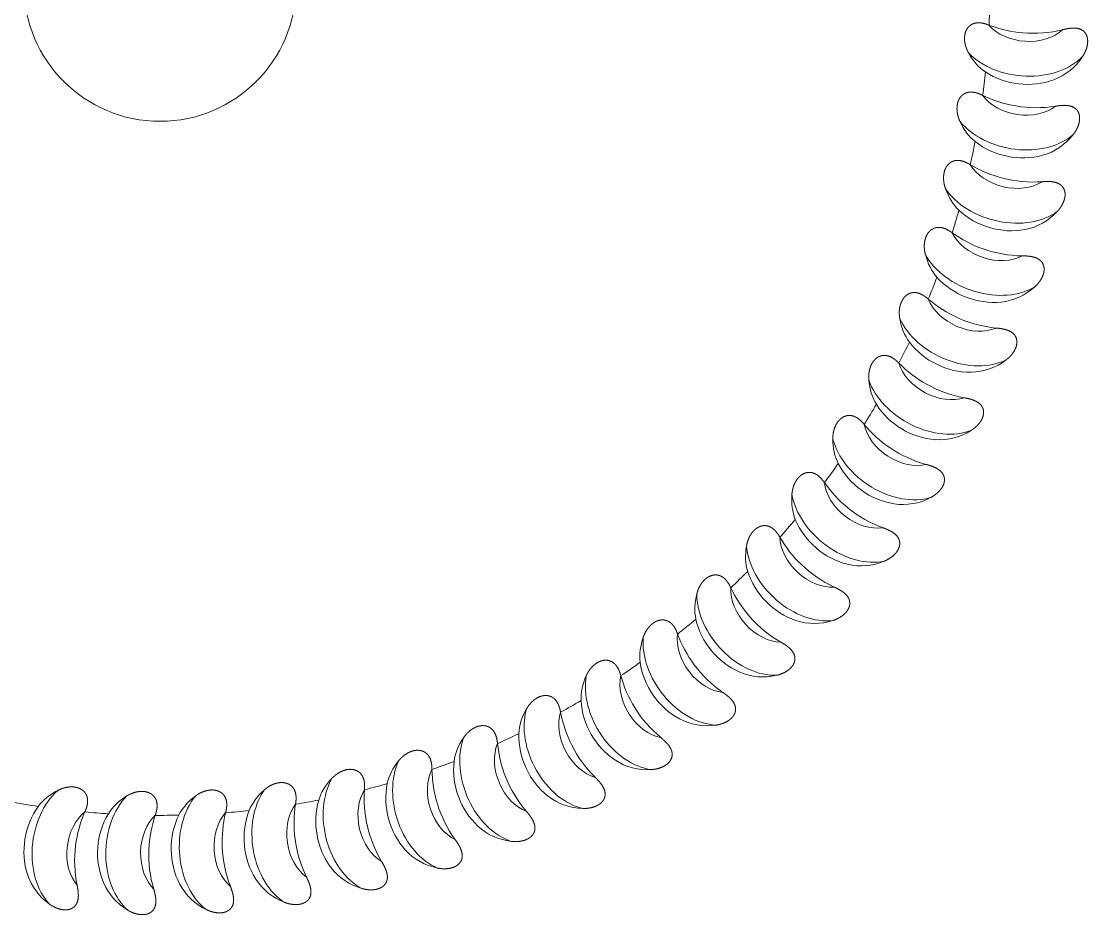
# Model space of a CAD drawing. Extents: x 89 to 513, y -13 to 440.
# Drawn here: x 467.66 to 502.34, y 177.62 to 206.67 of the extents above; entities that cross this region are included whole.
import ezdxf

# ---------------------------------------------------------------- set-up
doc = ezdxf.new("R2010")
doc.units = 0
doc.header["$LTSCALE"] = 7
doc.header["$MEASUREMENT"] = 0
doc.layers.add('8', color=252, linetype='CONTINUOUS', lineweight=15)

msp = doc.modelspace()

# ---------------------------------------------------------------- linework, layer by layer
at = {"layer": '8', "ltscale": 0.000101881}
for p, q in [((499.129, 206.544), (499.133, 206.543)), ((498.921, 204.263), (498.925, 204.261)), ((498.521, 202.007), (498.525, 202.005)), ((497.931, 199.793), (497.934, 199.79)), ((497.156, 197.637), (497.159, 197.634)), ((496.2, 195.554), (496.203, 195.552)), ((495.071, 193.561), (495.074, 193.558)), ((493.777, 191.67), (493.779, 191.666)), ((492.328, 189.895), (492.33, 189.892)), ((490.733, 188.25), (490.735, 188.247)), ((489.004, 186.747), (489.006, 186.743)), ((487.154, 185.395), (487.155, 185.391)), ((485.197, 184.205), (485.197, 184.201)), ((483.145, 183.185), (483.145, 183.181)), ((481.014, 182.343), (481.014, 182.339)), ((478.819, 181.685), (478.819, 181.68)), ((476.577, 181.215), (476.576, 181.211)), ((469.725, 180.963), (469.723, 180.959)), ((472.013, 180.853), (472.012, 180.849)), ((474.303, 180.937), (474.302, 180.933))]:
    msp.add_line(p, q, dxfattribs=at)
at = {"layer": '8'}
msp.add_circle((472.168, 207.844), 4.429, dxfattribs=at)
for centre, radius, start, end in [((472.168, 207.844), 26.996, 357.2366, 358.864), ((500.584, 210.336), 4.062, 249.0565, 265.088), ((500.575, 210.217), 3.941, 265.0768, 283.9468), ((500.57, 206.555), 1.911, 290.5367, 327.1574), ((472.168, 207.844), 26.996, 352.3718, 353.9991), ((500.36, 207.074), 2.454, 236.7873, 263.8299), ((500.402, 207.05), 2.434, 262.7734, 290.1454), ((500.693, 207.917), 4.062, 244.1916, 260.2232), ((500.674, 207.799), 3.941, 260.212, 279.0819), ((500.358, 204.151), 1.911, 285.6719, 322.2925), ((472.168, 207.844), 26.996, 347.5069, 349.1343), ((500.193, 204.686), 2.454, 231.9224, 258.965), ((500.233, 204.658), 2.434, 257.9086, 285.2805), ((500.597, 205.498), 4.062, 239.3268, 255.3583), ((500.567, 205.382), 3.941, 255.3471, 274.217), ((472.168, 207.844), 26.996, 342.642, 344.2694), ((499.824, 202.321), 2.454, 227.0576, 254.1002), ((499.943, 201.774), 1.911, 280.807, 317.4277), ((500.295, 203.096), 4.062, 234.4619, 250.4934), ((499.862, 202.289), 2.434, 253.0437, 280.4156), ((500.256, 202.982), 3.941, 250.4822, 269.3522), ((472.168, 207.844), 26.996, 337.7772, 339.4045), ((499.256, 199.995), 2.454, 222.1927, 249.2353), ((499.328, 199.44), 1.911, 275.9422, 312.5628), ((499.791, 200.727), 4.062, 229.5983, 245.6296), ((499.291, 199.961), 2.434, 248.1788, 275.5508), ((499.742, 200.617), 3.941, 245.6174, 264.4873), ((472.168, 207.844), 26.996, 332.9123, 334.5397), ((498.493, 197.726), 2.454, 217.3278, 244.3704), ((498.518, 197.167), 1.911, 271.0773, 307.6979), ((499.088, 198.41), 4.062, 224.7322, 240.7637), ((498.524, 197.689), 2.434, 243.314, 270.6859), ((499.03, 198.305), 3.941, 240.7525, 259.6224), ((472.168, 207.844), 26.996, 328.0474, 329.6748), ((497.54, 195.53), 2.454, 212.463, 239.5056), ((498.191, 196.161), 4.062, 219.8673, 235.8988), ((497.568, 195.49), 2.434, 238.4491, 265.821), ((497.517, 194.971), 1.911, 266.2124, 302.8331), ((498.124, 196.061), 3.941, 235.8876, 254.7576), ((472.168, 207.844), 26.996, 323.1826, 324.8099), ((496.404, 193.423), 2.454, 207.5981, 234.6407), ((497.107, 193.996), 4.062, 215.0025, 231.034), ((496.429, 193.381), 2.434, 233.5842, 260.9562), ((496.334, 192.867), 1.911, 261.3476, 297.9682), ((497.032, 193.902), 3.941, 231.0228, 249.8927), ((472.168, 207.844), 26.996, 318.3177, 319.9451), ((495.094, 191.42), 2.454, 202.7332, 229.7758), ((495.842, 191.931), 4.062, 210.1389, 226.1701), ((495.115, 191.375), 2.434, 228.7194, 256.0913), ((494.977, 190.872), 1.911, 256.4827, 293.1033), ((472.168, 207.844), 26.996, 313.4528, 315.0802), ((493.618, 189.535), 2.454, 197.8684, 224.911), ((495.76, 191.844), 3.941, 226.1579, 245.0278), ((494.408, 189.981), 4.062, 205.2727, 221.3043), ((493.636, 189.489), 2.434, 223.8545, 251.2264), ((472.168, 207.844), 26.996, 308.588, 310.2153), ((491.988, 187.781), 2.454, 193.0035, 220.0461), ((494.318, 189.901), 3.941, 221.293, 240.163), ((493.455, 188.999), 1.911, 251.6178, 288.2385), ((492.812, 188.159), 4.062, 200.4079, 216.4394), ((492.002, 187.734), 2.434, 218.9897, 246.3616), ((472.168, 207.844), 26.996, 303.7231, 305.3505), ((490.215, 186.173), 2.454, 188.1386, 215.1813), ((492.716, 188.087), 3.941, 216.4282, 235.2981), ((491.069, 186.479), 4.062, 195.543, 211.5745), ((491.781, 187.263), 1.913, 246.7724, 283.3566), ((472.168, 207.844), 26.996, 298.8582, 300.4856), ((488.312, 184.72), 2.454, 183.2738, 210.3164), ((490.225, 186.125), 2.434, 214.1248, 241.4967), ((489.189, 184.953), 4.062, 190.6781, 206.7097), ((490.967, 186.416), 3.941, 211.5633, 230.4333), ((489.964, 185.672), 1.911, 241.8881, 278.5087), ((472.168, 207.844), 26.996, 293.9934, 295.6208), ((486.293, 183.434), 2.454, 178.4089, 205.4515), ((487.186, 183.592), 4.062, 185.8133, 201.8448), ((488.318, 184.672), 2.434, 209.2599, 236.6318), ((489.082, 184.899), 3.941, 206.6985, 225.5684), ((472.168, 207.844), 26.996, 289.1285, 290.7559), ((484.172, 182.325), 2.454, 173.5441, 200.5867), ((488.02, 184.243), 1.911, 237.0232, 273.6439), ((485.075, 182.406), 4.062, 180.9497, 196.9809), ((486.294, 183.385), 2.434, 204.3951, 231.767), ((472.168, 207.844), 26.996, 284.2637, 285.891), ((481.965, 181.398), 2.454, 168.6792, 195.7218), ((487.075, 183.547), 3.941, 201.8336, 220.7035), ((482.871, 181.403), 4.062, 176.0848, 192.1161), ((484.168, 182.275), 2.433, 199.5391, 226.923), ((485.961, 182.983), 1.911, 232.1584, 268.779), ((472.168, 207.844), 26.996, 259.9393, 261.5667), ((470.202, 179.711), 2.454, 144.3549, 171.3975), ((480.59, 180.591), 4.062, 171.2187, 187.2502), ((472.168, 207.844), 26.996, 279.3988, 281.0262), ((479.687, 180.663), 2.454, 163.8143, 190.8569), ((484.961, 182.37), 3.941, 196.9687, 215.8387), ((473.451, 179.348), 4.062, 156.6241, 172.6556), ((472.168, 207.844), 26.996, 264.8042, 266.4316), ((472.595, 179.645), 2.454, 149.2197, 176.2623), ((475.863, 179.559), 4.062, 161.4889, 177.5205), ((472.168, 207.844), 26.996, 269.6691, 271.2964), ((474.985, 179.783), 2.454, 154.0846, 181.1272), ((478.249, 179.974), 4.062, 166.3538, 182.3853), ((472.168, 207.844), 26.996, 274.5339, 276.1613), ((477.353, 180.123), 2.453, 158.9291, 185.9842), ((481.958, 181.35), 2.434, 194.6653, 222.0373), ((482.754, 181.377), 3.941, 192.1039, 210.9738), ((483.803, 181.903), 1.911, 227.2935, 263.9141), ((470.174, 179.67), 2.433, 170.3499, 197.7338), ((480.471, 180.575), 3.941, 187.239, 206.1089), ((479.675, 180.615), 2.434, 189.8005, 217.1724), ((473.332, 179.362), 3.941, 172.6444, 191.5143), ((472.572, 179.602), 2.434, 175.2059, 202.5778), ((475.743, 179.564), 3.941, 177.5093, 196.3792), ((474.966, 179.738), 2.434, 180.0707, 207.4427), ((478.129, 179.969), 3.941, 182.3741, 201.2441), ((477.339, 180.076), 2.434, 184.9356, 212.3075), ((481.561, 181.01), 1.911, 222.4286, 259.0493), ((479.253, 180.312), 1.913, 217.5833, 254.1674), ((469.674, 179.523), 1.911, 198.1043, 234.725), ((472.085, 179.413), 1.911, 202.9692, 239.5898), ((476.891, 179.808), 1.911, 212.6989, 249.3196), ((474.496, 179.509), 1.911, 207.834, 244.4547)]:
    msp.add_arc(centre, radius, start, end, dxfattribs=at)
at = {"layer": '8', "extrusion": (0, 0, -1)}
for centre, major_axis, ratio, start_param, end_param in [((500.351, 207.042), (-1.445, 0.123), 0.707107, 3.706752, 5.658162), ((500.454, 208.034), (1.111, 3.177), 0.646161, 3.309364, 3.663224), ((500.303, 206.479), (-2.242, 0.191), 0.707107, 3.666937, 5.608702), ((500.182, 204.655), (-1.429, 0.245), 0.707107, 3.706752, 5.658162), ((500.368, 205.635), (1.376, 3.071), 0.646161, 3.309364, 3.663224), ((500.086, 204.098), (-2.218, 0.38), 0.707107, 3.666937, 5.608702), ((499.81, 202.291), (-1.403, 0.365), 0.707107, 3.706752, 5.658162), ((500.079, 203.251), (1.632, 2.943), 0.646161, 3.309364, 3.663224), ((499.668, 201.743), (-2.177, 0.567), 0.707107, 3.666937, 5.608702), ((499.24, 199.967), (-1.367, 0.483), 0.707107, 3.706752, 5.658162), ((499.589, 200.901), (1.875, 2.794), 0.646161, 3.309364, 3.663224), ((499.051, 199.433), (-2.121, 0.75), 0.707107, 3.666937, 5.608702), ((498.474, 197.699), (-1.321, 0.597), 0.707107, 3.706752, 5.658162), ((498.901, 198.6), (2.106, 2.625), 0.646161, 3.309364, 3.663224), ((498.241, 197.184), (-2.05, 0.927), 0.707107, 3.666937, 5.608702), ((497.519, 195.505), (-1.266, 0.707), 0.707107, 3.706752, 5.658162), ((498.021, 196.367), (2.321, 2.437), 0.646161, 3.309364, 3.663224), ((497.243, 195.011), (-1.964, 1.097), 0.707107, 3.666937, 5.608702), ((496.381, 193.399), (-1.201, 0.812), 0.707107, 3.706752, 5.658162), ((496.955, 194.215), (2.519, 2.232), 0.646161, 3.309364, 3.663224), ((496.064, 192.931), (-1.864, 1.26), 0.707107, 3.666937, 5.608702), ((495.069, 191.398), (-1.128, 0.911), 0.707107, 3.706752, 5.658162), ((495.709, 192.162), (2.699, 2.01), 0.646161, 3.309364, 3.663224), ((494.714, 190.958), (-1.751, 1.413), 0.707107, 3.666937, 5.608702), ((493.592, 189.515), (-1.047, 1.003), 0.707107, 3.706752, 5.658162), ((494.295, 190.222), (2.86, 1.774), 0.646161, 3.309364, 3.663224), ((493.2, 189.107), (-1.624, 1.557), 0.707107, 3.666937, 5.608702), ((492.721, 188.409), (3, 1.525), 0.646161, 3.309364, 3.663224), ((491.535, 187.39), (-1.487, 1.689), 0.707107, 3.666937, 5.608702), ((491.96, 187.764), (-0.958, 1.088), 0.707107, 3.706752, 5.658162), ((490.998, 186.736), (3.118, 1.265), 0.646161, 3.309364, 3.663224), ((489.731, 185.822), (-1.338, 1.809), 0.707107, 3.666937, 5.608702), ((490.186, 186.158), (-0.862, 1.166), 0.707107, 3.706752, 5.658162), ((489.14, 185.216), (3.215, 0.996), 0.646161, 3.309364, 3.663224), ((487.8, 184.411), (-1.18, 1.916), 0.707107, 3.666937, 5.608702), ((488.282, 184.708), (-0.76, 1.235), 0.707107, 3.706752, 5.658162), ((487.16, 183.858), (3.287, 0.72), 0.646161, 3.309364, 3.663224), ((485.756, 183.17), (-1.013, 2.009), 0.707107, 3.666937, 5.608702), ((486.262, 183.425), (-0.653, 1.295), 0.707107, 3.706752, 5.658162), ((485.072, 182.673), (3.337, 0.438), 0.646161, 3.309364, 3.663224), ((483.615, 182.107), (-0.839, 2.088), 0.707107, 3.666937, 5.608702), ((484.14, 182.318), (-0.541, 1.345), 0.707107, 3.706752, 5.658162), ((482.891, 181.669), (3.362, 0.154), 0.646161, 3.309364, 3.663224), ((481.391, 181.229), (-0.659, 2.151), 0.707107, 3.666937, 5.608702), ((481.932, 181.394), (-0.425, 1.386), 0.707107, 3.706752, 5.658162), ((480.632, 180.854), (-3.363, 0.132), 0.646161, 0.167771, 0.521632), ((479.101, 180.542), (-0.474, 2.199), 0.707107, 3.666937, 5.608702), ((469.609, 179.792), (0.286, 2.232), 0.707107, 3.666937, 5.608702), ((471.157, 179.576), (-3.127, 1.244), 0.646161, 0.167771, 0.521632), ((471.997, 179.676), (0.095, 2.248), 0.707107, 3.666937, 5.608702), ((473.558, 179.592), (-3.221, 0.975), 0.646161, 0.167771, 0.521632), ((474.387, 179.763), (-0.095, 2.248), 0.707107, 3.666937, 5.608702), ((475.949, 179.812), (-3.292, 0.698), 0.646161, 0.167771, 0.521632), ((478.313, 180.233), (-3.339, 0.416), 0.646161, 0.167771, 0.521632), ((476.76, 180.053), (-0.286, 2.232), 0.707107, 3.666937, 5.608702), ((479.654, 180.661), (-0.305, 1.417), 0.707107, 3.706752, 5.658162), ((477.321, 180.125), (-0.184, 1.438), 0.707107, 3.706752, 5.658162), ((470.17, 179.72), (0.184, 1.438), 0.707107, 3.706752, 5.658162), ((472.563, 179.652), (0.062, 1.449), 0.707107, 3.706752, 5.658162), ((474.952, 179.787), (-0.062, 1.449), 0.707107, 3.706752, 5.658162)]:
    msp.add_ellipse(centre, major_axis=major_axis, ratio=ratio, start_param=start_param, end_param=end_param, dxfattribs=at)
at = {"layer": '8'}
for points, knots in [([(499.129, 206.544), (499.082, 206.562), (499.034, 206.579), (498.98, 206.595), (498.905, 206.612), (498.824, 206.618), (498.803, 206.619), (498.76, 206.618), (498.719, 206.614), (498.702, 206.611), (498.648, 206.6), (498.602, 206.583), (498.575, 206.569), (498.489, 206.517), (498.437, 206.455), (498.407, 206.41), (498.352, 206.294), (498.333, 206.173), (498.331, 206.102), (498.341, 205.966), (498.38, 205.829), (498.403, 205.766), (498.432, 205.702), (498.468, 205.638)], [0, 0, 0, 0, 0, 0, 0.515581, 0.515581, 0.515581, 0.701027, 0.701027, 0.701027, 0.891334, 0.891334, 0.891334, 1.23864, 1.23864, 1.23864, 2.213092, 2.213092, 2.213092, 3.625906, 3.625906, 3.625906, 4.848673, 4.848673, 4.848673, 4.848673, 4.848673, 4.848673]), ([(502.175, 205.519), (502.215, 205.58), (502.25, 205.644), (502.281, 205.711), (502.318, 205.815), (502.337, 205.922), (502.341, 205.958), (502.345, 206.03), (502.338, 206.1), (502.332, 206.134), (502.316, 206.188), (502.293, 206.239), (502.283, 206.257), (502.244, 206.318), (502.191, 206.367), (502.149, 206.393), (502.006, 206.454), (501.845, 206.456), (501.735, 206.44), (501.629, 206.417), (501.525, 206.391)], [0, 0, 0, 0, 0, 0, 0.579361, 0.579361, 0.579361, 0.869761, 0.869761, 0.869761, 1.159406, 1.159406, 1.159406, 1.345852, 1.345852, 1.345852, 1.799901, 1.799901, 1.799901, 2.762825, 2.762825, 2.762825, 2.762825, 2.762825, 2.762825]), ([(498.921, 204.263), (498.877, 204.284), (498.83, 204.305), (498.777, 204.326), (498.704, 204.349), (498.624, 204.362), (498.603, 204.364), (498.56, 204.368), (498.519, 204.367), (498.501, 204.365), (498.447, 204.359), (498.4, 204.345), (498.372, 204.334), (498.282, 204.29), (498.224, 204.233), (498.191, 204.19), (498.126, 204.079), (498.097, 203.96), (498.089, 203.889), (498.088, 203.753), (498.114, 203.614), (498.132, 203.548), (498.156, 203.482), (498.186, 203.415)], [0, 0, 0, 0, 0, 0, 0.515581, 0.515581, 0.515581, 0.701027, 0.701027, 0.701027, 0.891334, 0.891334, 0.891334, 1.23864, 1.23864, 1.23864, 2.213092, 2.213092, 2.213092, 3.625906, 3.625906, 3.625906, 4.848673, 4.848673, 4.848673, 4.848673, 4.848673, 4.848673]), ([(501.87, 202.982), (501.915, 203.04), (501.955, 203.1), (501.992, 203.165), (502.037, 203.265), (502.065, 203.371), (502.072, 203.406), (502.082, 203.477), (502.081, 203.548), (502.078, 203.582), (502.067, 203.638), (502.049, 203.689), (502.04, 203.709), (502.006, 203.773), (501.957, 203.826), (501.917, 203.856), (501.781, 203.928), (501.62, 203.944), (501.509, 203.938), (501.402, 203.924), (501.296, 203.907)], [0, 0, 0, 0, 0, 0, 0.579361, 0.579361, 0.579361, 0.869761, 0.869761, 0.869761, 1.159406, 1.159406, 1.159406, 1.345852, 1.345852, 1.345852, 1.799901, 1.799901, 1.799901, 2.762825, 2.762825, 2.762825, 2.762825, 2.762825, 2.762825]), ([(498.521, 202.007), (498.478, 202.032), (498.434, 202.057), (498.383, 202.082), (498.312, 202.111), (498.234, 202.131), (498.213, 202.135), (498.17, 202.142), (498.129, 202.145), (498.111, 202.145), (498.057, 202.143), (498.009, 202.133), (497.98, 202.125), (497.886, 202.088), (497.824, 202.036), (497.787, 201.997), (497.713, 201.891), (497.674, 201.775), (497.66, 201.705), (497.647, 201.57), (497.662, 201.429), (497.674, 201.362), (497.693, 201.294), (497.717, 201.225)], [0, 0, 0, 0, 0, 0, 0.515581, 0.515581, 0.515581, 0.701027, 0.701027, 0.701027, 0.891334, 0.891334, 0.891334, 1.23864, 1.23864, 1.23864, 2.213092, 2.213092, 2.213092, 3.625906, 3.625906, 3.625906, 4.848673, 4.848673, 4.848673, 4.848673, 4.848673, 4.848673]), ([(501.35, 200.481), (501.4, 200.534), (501.446, 200.591), (501.488, 200.652), (501.541, 200.749), (501.578, 200.851), (501.588, 200.886), (501.604, 200.956), (501.609, 201.027), (501.609, 201.061), (501.603, 201.117), (501.588, 201.17), (501.581, 201.191), (501.553, 201.257), (501.509, 201.314), (501.472, 201.347), (501.342, 201.431), (501.184, 201.46), (501.072, 201.463), (500.964, 201.459), (500.857, 201.451)], [0, 0, 0, 0, 0, 0, 0.579361, 0.579361, 0.579361, 0.869761, 0.869761, 0.869761, 1.159406, 1.159406, 1.159406, 1.345852, 1.345852, 1.345852, 1.799901, 1.799901, 1.799901, 2.762825, 2.762825, 2.762825, 2.762825, 2.762825, 2.762825]), ([(497.931, 199.793), (497.891, 199.822), (497.848, 199.85), (497.8, 199.879), (497.731, 199.914), (497.655, 199.941), (497.635, 199.947), (497.593, 199.957), (497.553, 199.963), (497.535, 199.965), (497.48, 199.968), (497.431, 199.962), (497.402, 199.956), (497.305, 199.928), (497.239, 199.881), (497.199, 199.845), (497.116, 199.746), (497.068, 199.634), (497.047, 199.566), (497.024, 199.432), (497.026, 199.29), (497.033, 199.222), (497.045, 199.153), (497.063, 199.082)], [0, 0, 0, 0, 0, 0, 0.515581, 0.515581, 0.515581, 0.701027, 0.701027, 0.701027, 0.891334, 0.891334, 0.891334, 1.23864, 1.23864, 1.23864, 2.213092, 2.213092, 2.213092, 3.625906, 3.625906, 3.625906, 4.848673, 4.848673, 4.848673, 4.848673, 4.848673, 4.848673]), ([(500.621, 198.032), (500.675, 198.081), (500.725, 198.134), (500.772, 198.192), (500.834, 198.283), (500.879, 198.382), (500.892, 198.416), (500.914, 198.485), (500.925, 198.555), (500.927, 198.589), (500.926, 198.645), (500.917, 198.699), (500.911, 198.72), (500.888, 198.789), (500.85, 198.849), (500.815, 198.885), (500.693, 198.98), (500.538, 199.022), (500.427, 199.035), (500.319, 199.04), (500.211, 199.041)], [0, 0, 0, 0, 0, 0, 0.579361, 0.579361, 0.579361, 0.869761, 0.869761, 0.869761, 1.159406, 1.159406, 1.159406, 1.345852, 1.345852, 1.345852, 1.799901, 1.799901, 1.799901, 2.762825, 2.762825, 2.762825, 2.762825, 2.762825, 2.762825]), ([(497.156, 197.637), (497.118, 197.669), (497.078, 197.701), (497.032, 197.734), (496.967, 197.775), (496.893, 197.808), (496.873, 197.816), (496.833, 197.83), (496.793, 197.839), (496.775, 197.842), (496.721, 197.849), (496.672, 197.848), (496.642, 197.845), (496.543, 197.825), (496.473, 197.784), (496.431, 197.751), (496.34, 197.659), (496.282, 197.552), (496.256, 197.486), (496.221, 197.354), (496.211, 197.212), (496.212, 197.144), (496.218, 197.074), (496.231, 197.002)], [0, 0, 0, 0, 0, 0, 0.515581, 0.515581, 0.515581, 0.701027, 0.701027, 0.701027, 0.891334, 0.891334, 0.891334, 1.23864, 1.23864, 1.23864, 2.213092, 2.213092, 2.213092, 3.625906, 3.625906, 3.625906, 4.848673, 4.848673, 4.848673, 4.848673, 4.848673, 4.848673]), ([(499.686, 195.655), (499.744, 195.699), (499.799, 195.748), (499.85, 195.801), (499.919, 195.887), (499.973, 195.981), (499.989, 196.014), (500.016, 196.08), (500.033, 196.149), (500.039, 196.183), (500.043, 196.239), (500.037, 196.294), (500.034, 196.315), (500.017, 196.386), (499.984, 196.449), (499.952, 196.488), (499.839, 196.593), (499.687, 196.648), (499.578, 196.67), (499.471, 196.684), (499.364, 196.694)], [0, 0, 0, 0, 0, 0, 0.579361, 0.579361, 0.579361, 0.869761, 0.869761, 0.869761, 1.159406, 1.159406, 1.159406, 1.345852, 1.345852, 1.345852, 1.799901, 1.799901, 1.799901, 2.762825, 2.762825, 2.762825, 2.762825, 2.762825, 2.762825]), ([(496.2, 195.554), (496.165, 195.59), (496.128, 195.625), (496.085, 195.662), (496.024, 195.708), (495.953, 195.747), (495.934, 195.756), (495.894, 195.774), (495.855, 195.787), (495.838, 195.791), (495.785, 195.803), (495.736, 195.806), (495.706, 195.805), (495.606, 195.793), (495.532, 195.759), (495.487, 195.73), (495.389, 195.646), (495.322, 195.544), (495.29, 195.48), (495.244, 195.352), (495.223, 195.212), (495.218, 195.144), (495.218, 195.073), (495.224, 195.001)], [0, 0, 0, 0, 0, 0, 0.515581, 0.515581, 0.515581, 0.701027, 0.701027, 0.701027, 0.891334, 0.891334, 0.891334, 1.23864, 1.23864, 1.23864, 2.213092, 2.213092, 2.213092, 3.625906, 3.625906, 3.625906, 4.848673, 4.848673, 4.848673, 4.848673, 4.848673, 4.848673]), ([(498.553, 193.365), (498.615, 193.404), (498.673, 193.448), (498.729, 193.497), (498.805, 193.576), (498.867, 193.666), (498.886, 193.697), (498.918, 193.761), (498.941, 193.828), (498.949, 193.861), (498.958, 193.917), (498.957, 193.972), (498.956, 193.994), (498.945, 194.065), (498.917, 194.131), (498.889, 194.173), (498.785, 194.287), (498.639, 194.355), (498.532, 194.386), (498.426, 194.409), (498.32, 194.428)], [0, 0, 0, 0, 0, 0, 0.579361, 0.579361, 0.579361, 0.869761, 0.869761, 0.869761, 1.159406, 1.159406, 1.159406, 1.345852, 1.345852, 1.345852, 1.799901, 1.799901, 1.799901, 2.762825, 2.762825, 2.762825, 2.762825, 2.762825, 2.762825]), ([(495.071, 193.561), (495.039, 193.599), (495.005, 193.637), (494.966, 193.677), (494.908, 193.729), (494.841, 193.773), (494.823, 193.785), (494.785, 193.805), (494.748, 193.821), (494.731, 193.827), (494.678, 193.844), (494.63, 193.851), (494.6, 193.852), (494.499, 193.849), (494.423, 193.821), (494.376, 193.796), (494.271, 193.721), (494.195, 193.625), (494.158, 193.564), (494.102, 193.44), (494.068, 193.302), (494.058, 193.235), (494.052, 193.165), (494.052, 193.091)], [0, 0, 0, 0, 0, 0, 0.515581, 0.515581, 0.515581, 0.701027, 0.701027, 0.701027, 0.891334, 0.891334, 0.891334, 1.23864, 1.23864, 1.23864, 2.213092, 2.213092, 2.213092, 3.625906, 3.625906, 3.625906, 4.848673, 4.848673, 4.848673, 4.848673, 4.848673, 4.848673]), ([(497.23, 191.18), (497.295, 191.213), (497.357, 191.252), (497.417, 191.296), (497.499, 191.369), (497.568, 191.453), (497.59, 191.482), (497.628, 191.543), (497.656, 191.608), (497.667, 191.641), (497.68, 191.695), (497.685, 191.75), (497.685, 191.772), (497.68, 191.844), (497.658, 191.912), (497.634, 191.956), (497.539, 192.078), (497.399, 192.158), (497.295, 192.199), (497.192, 192.23), (497.088, 192.259)], [0, 0, 0, 0, 0, 0, 0.579361, 0.579361, 0.579361, 0.869761, 0.869761, 0.869761, 1.159406, 1.159406, 1.159406, 1.345852, 1.345852, 1.345852, 1.799901, 1.799901, 1.799901, 2.762825, 2.762825, 2.762825, 2.762825, 2.762825, 2.762825]), ([(493.777, 191.67), (493.749, 191.711), (493.718, 191.751), (493.682, 191.795), (493.629, 191.851), (493.566, 191.901), (493.549, 191.914), (493.513, 191.938), (493.477, 191.957), (493.461, 191.964), (493.41, 191.985), (493.362, 191.996), (493.333, 192), (493.232, 192.006), (493.154, 191.984), (493.104, 191.963), (492.993, 191.897), (492.91, 191.808), (492.868, 191.75), (492.801, 191.632), (492.756, 191.497), (492.74, 191.431), (492.728, 191.362), (492.722, 191.289)], [0, 0, 0, 0, 0, 0, 0.515581, 0.515581, 0.515581, 0.701027, 0.701027, 0.701027, 0.891334, 0.891334, 0.891334, 1.23864, 1.23864, 1.23864, 2.213092, 2.213092, 2.213092, 3.625906, 3.625906, 3.625906, 4.848673, 4.848673, 4.848673, 4.848673, 4.848673, 4.848673]), ([(492.328, 189.895), (492.303, 189.938), (492.275, 189.982), (492.244, 190.028), (492.196, 190.089), (492.137, 190.144), (492.121, 190.158), (492.087, 190.185), (492.053, 190.207), (492.037, 190.216), (491.988, 190.241), (491.942, 190.256), (491.913, 190.262), (491.813, 190.276), (491.733, 190.261), (491.682, 190.245), (491.566, 190.188), (491.475, 190.107), (491.429, 190.053), (491.352, 189.94), (491.296, 189.81), (491.274, 189.745), (491.257, 189.677), (491.244, 189.605)], [0, 0, 0, 0, 0, 0, 0.515581, 0.515581, 0.515581, 0.701027, 0.701027, 0.701027, 0.891334, 0.891334, 0.891334, 1.23864, 1.23864, 1.23864, 2.213092, 2.213092, 2.213092, 3.625906, 3.625906, 3.625906, 4.848673, 4.848673, 4.848673, 4.848673, 4.848673, 4.848673]), ([(495.727, 189.114), (495.794, 189.142), (495.859, 189.175), (495.922, 189.214), (496.011, 189.28), (496.087, 189.358), (496.11, 189.385), (496.153, 189.443), (496.187, 189.505), (496.201, 189.536), (496.219, 189.59), (496.228, 189.644), (496.23, 189.666), (496.231, 189.738), (496.215, 189.808), (496.194, 189.853), (496.111, 189.983), (495.978, 190.075), (495.878, 190.124), (495.778, 190.165), (495.677, 190.201)], [0, 0, 0, 0, 0, 0, 0.579361, 0.579361, 0.579361, 0.869761, 0.869761, 0.869761, 1.159406, 1.159406, 1.159406, 1.345852, 1.345852, 1.345852, 1.799901, 1.799901, 1.799901, 2.762825, 2.762825, 2.762825, 2.762825, 2.762825, 2.762825]), ([(490.733, 188.25), (490.712, 188.295), (490.688, 188.341), (490.66, 188.39), (490.618, 188.454), (490.564, 188.514), (490.549, 188.53), (490.518, 188.559), (490.485, 188.584), (490.471, 188.594), (490.424, 188.623), (490.379, 188.642), (490.35, 188.651), (490.252, 188.674), (490.172, 188.665), (490.119, 188.653), (489.999, 188.607), (489.902, 188.533), (489.85, 188.483), (489.764, 188.378), (489.697, 188.253), (489.67, 188.19), (489.647, 188.124), (489.629, 188.053)], [0, 0, 0, 0, 0, 0, 0.515581, 0.515581, 0.515581, 0.701027, 0.701027, 0.701027, 0.891334, 0.891334, 0.891334, 1.23864, 1.23864, 1.23864, 2.213092, 2.213092, 2.213092, 3.625906, 3.625906, 3.625906, 4.848673, 4.848673, 4.848673, 4.848673, 4.848673, 4.848673]), ([(494.053, 187.184), (494.123, 187.206), (494.191, 187.233), (494.257, 187.267), (494.351, 187.325), (494.433, 187.396), (494.459, 187.422), (494.506, 187.475), (494.545, 187.534), (494.562, 187.564), (494.584, 187.616), (494.598, 187.67), (494.601, 187.691), (494.609, 187.763), (494.598, 187.833), (494.582, 187.881), (494.51, 188.017), (494.385, 188.12), (494.29, 188.177), (494.193, 188.226), (494.096, 188.271)], [0, 0, 0, 0, 0, 0, 0.579361, 0.579361, 0.579361, 0.869761, 0.869761, 0.869761, 1.159406, 1.159406, 1.159406, 1.345852, 1.345852, 1.345852, 1.799901, 1.799901, 1.799901, 2.762825, 2.762825, 2.762825, 2.762825, 2.762825, 2.762825]), ([(489.004, 186.747), (488.987, 186.793), (488.967, 186.841), (488.944, 186.892), (488.907, 186.959), (488.859, 187.024), (488.845, 187.04), (488.816, 187.072), (488.786, 187.1), (488.772, 187.111), (488.728, 187.144), (488.685, 187.167), (488.657, 187.178), (488.561, 187.209), (488.48, 187.207), (488.427, 187.2), (488.303, 187.164), (488.2, 187.099), (488.145, 187.053), (488.05, 186.956), (487.973, 186.837), (487.94, 186.777), (487.912, 186.713), (487.887, 186.644)], [0, 0, 0, 0, 0, 0, 0.515581, 0.515581, 0.515581, 0.701027, 0.701027, 0.701027, 0.891334, 0.891334, 0.891334, 1.23864, 1.23864, 1.23864, 2.213092, 2.213092, 2.213092, 3.625906, 3.625906, 3.625906, 4.848673, 4.848673, 4.848673, 4.848673, 4.848673, 4.848673]), ([(492.222, 185.402), (492.293, 185.418), (492.363, 185.44), (492.432, 185.467), (492.531, 185.517), (492.618, 185.581), (492.646, 185.605), (492.699, 185.654), (492.742, 185.71), (492.761, 185.738), (492.788, 185.788), (492.806, 185.84), (492.811, 185.861), (492.825, 185.932), (492.821, 186.003), (492.808, 186.052), (492.748, 186.194), (492.632, 186.307), (492.542, 186.372), (492.45, 186.429), (492.357, 186.482)], [0, 0, 0, 0, 0, 0, 0.579361, 0.579361, 0.579361, 0.869761, 0.869761, 0.869761, 1.159406, 1.159406, 1.159406, 1.345852, 1.345852, 1.345852, 1.799901, 1.799901, 1.799901, 2.762825, 2.762825, 2.762825, 2.762825, 2.762825, 2.762825]), ([(487.154, 185.395), (487.141, 185.443), (487.126, 185.492), (487.107, 185.544), (487.075, 185.615), (487.033, 185.683), (487.021, 185.701), (486.995, 185.735), (486.967, 185.765), (486.954, 185.778), (486.913, 185.814), (486.872, 185.841), (486.845, 185.855), (486.752, 185.893), (486.671, 185.898), (486.618, 185.895), (486.491, 185.87), (486.383, 185.814), (486.324, 185.773), (486.221, 185.684), (486.134, 185.572), (486.097, 185.515), (486.063, 185.454), (486.033, 185.387)], [0, 0, 0, 0, 0, 0, 0.515581, 0.515581, 0.515581, 0.701027, 0.701027, 0.701027, 0.891334, 0.891334, 0.891334, 1.23864, 1.23864, 1.23864, 2.213092, 2.213092, 2.213092, 3.625906, 3.625906, 3.625906, 4.848673, 4.848673, 4.848673, 4.848673, 4.848673, 4.848673]), ([(485.197, 184.205), (485.187, 184.254), (485.176, 184.304), (485.162, 184.358), (485.137, 184.431), (485.1, 184.502), (485.089, 184.521), (485.066, 184.558), (485.041, 184.59), (485.029, 184.603), (484.992, 184.643), (484.953, 184.673), (484.927, 184.689), (484.838, 184.735), (484.758, 184.748), (484.704, 184.749), (484.576, 184.735), (484.463, 184.688), (484.401, 184.652), (484.292, 184.572), (484.195, 184.468), (484.153, 184.414), (484.114, 184.356), (484.078, 184.292)], [0, 0, 0, 0, 0, 0, 0.515581, 0.515581, 0.515581, 0.701027, 0.701027, 0.701027, 0.891334, 0.891334, 0.891334, 1.23864, 1.23864, 1.23864, 2.213092, 2.213092, 2.213092, 3.625906, 3.625906, 3.625906, 4.848673, 4.848673, 4.848673, 4.848673, 4.848673, 4.848673]), ([(490.247, 183.782), (490.319, 183.792), (490.391, 183.808), (490.461, 183.83), (490.564, 183.871), (490.657, 183.927), (490.687, 183.948), (490.743, 183.993), (490.791, 184.044), (490.812, 184.071), (490.843, 184.119), (490.865, 184.169), (490.873, 184.189), (490.892, 184.259), (490.894, 184.33), (490.886, 184.38), (490.837, 184.527), (490.732, 184.649), (490.648, 184.721), (490.561, 184.786), (490.472, 184.847)], [0, 0, 0, 0, 0, 0, 0.579361, 0.579361, 0.579361, 0.869761, 0.869761, 0.869761, 1.159406, 1.159406, 1.159406, 1.345852, 1.345852, 1.345852, 1.799901, 1.799901, 1.799901, 2.762825, 2.762825, 2.762825, 2.762825, 2.762825, 2.762825]), ([(483.145, 183.185), (483.14, 183.234), (483.133, 183.285), (483.123, 183.34), (483.104, 183.415), (483.074, 183.49), (483.065, 183.509), (483.045, 183.548), (483.023, 183.582), (483.012, 183.596), (482.978, 183.639), (482.942, 183.672), (482.918, 183.69), (482.833, 183.744), (482.754, 183.763), (482.7, 183.769), (482.571, 183.766), (482.455, 183.728), (482.39, 183.698), (482.274, 183.628), (482.169, 183.532), (482.123, 183.482), (482.079, 183.427), (482.038, 183.367)], [0, 0, 0, 0, 0, 0, 0.515581, 0.515581, 0.515581, 0.701027, 0.701027, 0.701027, 0.891334, 0.891334, 0.891334, 1.23864, 1.23864, 1.23864, 2.213092, 2.213092, 2.213092, 3.625906, 3.625906, 3.625906, 4.848673, 4.848673, 4.848673, 4.848673, 4.848673, 4.848673]), ([(488.141, 182.336), (488.214, 182.34), (488.286, 182.349), (488.359, 182.365), (488.464, 182.397), (488.562, 182.446), (488.593, 182.464), (488.653, 182.503), (488.706, 182.551), (488.729, 182.576), (488.764, 182.62), (488.79, 182.669), (488.799, 182.688), (488.825, 182.756), (488.832, 182.827), (488.828, 182.877), (488.793, 183.027), (488.698, 183.158), (488.62, 183.237), (488.539, 183.309), (488.456, 183.377)], [0, 0, 0, 0, 0, 0, 0.579361, 0.579361, 0.579361, 0.869761, 0.869761, 0.869761, 1.159406, 1.159406, 1.159406, 1.345852, 1.345852, 1.345852, 1.799901, 1.799901, 1.799901, 2.762825, 2.762825, 2.762825, 2.762825, 2.762825, 2.762825]), ([(481.014, 182.343), (481.013, 182.393), (481.011, 182.444), (481.005, 182.5), (480.993, 182.576), (480.969, 182.653), (480.962, 182.673), (480.945, 182.713), (480.926, 182.749), (480.917, 182.764), (480.886, 182.81), (480.853, 182.846), (480.831, 182.866), (480.75, 182.926), (480.673, 182.952), (480.621, 182.962), (480.492, 182.97), (480.373, 182.943), (480.306, 182.919), (480.184, 182.858), (480.071, 182.771), (480.021, 182.726), (479.973, 182.675), (479.926, 182.618)], [0, 0, 0, 0, 0, 0, 0.515581, 0.515581, 0.515581, 0.701027, 0.701027, 0.701027, 0.891334, 0.891334, 0.891334, 1.23864, 1.23864, 1.23864, 2.213092, 2.213092, 2.213092, 3.625906, 3.625906, 3.625906, 4.848673, 4.848673, 4.848673, 4.848673, 4.848673, 4.848673]), ([(478.819, 181.685), (478.823, 181.734), (478.825, 181.785), (478.824, 181.841), (478.818, 181.918), (478.801, 181.997), (478.795, 182.018), (478.782, 182.059), (478.766, 182.096), (478.758, 182.113), (478.732, 182.16), (478.702, 182.199), (478.681, 182.221), (478.606, 182.288), (478.532, 182.32), (478.48, 182.335), (478.352, 182.354), (478.232, 182.337), (478.163, 182.318), (478.036, 182.268), (477.917, 182.191), (477.862, 182.15), (477.81, 182.104), (477.759, 182.051)], [0, 0, 0, 0, 0, 0, 0.515581, 0.515581, 0.515581, 0.701027, 0.701027, 0.701027, 0.891334, 0.891334, 0.891334, 1.23864, 1.23864, 1.23864, 2.213092, 2.213092, 2.213092, 3.625906, 3.625906, 3.625906, 4.848673, 4.848673, 4.848673, 4.848673, 4.848673, 4.848673]), ([(469.725, 180.963), (469.744, 181.009), (469.763, 181.056), (469.781, 181.109), (469.801, 181.184), (469.811, 181.264), (469.813, 181.285), (469.814, 181.328), (469.812, 181.369), (469.809, 181.387), (469.8, 181.441), (469.785, 181.487), (469.773, 181.515), (469.725, 181.603), (469.665, 181.658), (469.621, 181.689), (469.507, 181.75), (469.387, 181.774), (469.316, 181.779), (469.18, 181.774), (469.042, 181.742), (468.977, 181.721), (468.912, 181.694), (468.847, 181.661)], [0, 0, 0, 0, 0, 0, 0.515581, 0.515581, 0.515581, 0.701027, 0.701027, 0.701027, 0.891334, 0.891334, 0.891334, 1.23864, 1.23864, 1.23864, 2.213092, 2.213092, 2.213092, 3.625906, 3.625906, 3.625906, 4.848673, 4.848673, 4.848673, 4.848673, 4.848673, 4.848673]), ([(476.577, 181.215), (476.584, 181.264), (476.591, 181.315), (476.595, 181.371), (476.596, 181.448), (476.585, 181.528), (476.581, 181.549), (476.572, 181.591), (476.559, 181.63), (476.552, 181.646), (476.53, 181.696), (476.503, 181.737), (476.485, 181.761), (476.416, 181.834), (476.344, 181.873), (476.294, 181.892), (476.168, 181.921), (476.046, 181.914), (475.976, 181.902), (475.846, 181.863), (475.72, 181.796), (475.663, 181.76), (475.607, 181.718), (475.552, 181.67)], [0, 0, 0, 0, 0, 0, 0.515581, 0.515581, 0.515581, 0.701027, 0.701027, 0.701027, 0.891334, 0.891334, 0.891334, 1.23864, 1.23864, 1.23864, 2.213092, 2.213092, 2.213092, 3.625906, 3.625906, 3.625906, 4.848673, 4.848673, 4.848673, 4.848673, 4.848673, 4.848673]), ([(485.92, 181.073), (485.993, 181.071), (486.066, 181.074), (486.14, 181.083), (486.248, 181.107), (486.349, 181.147), (486.382, 181.162), (486.445, 181.197), (486.501, 181.239), (486.526, 181.262), (486.565, 181.304), (486.595, 181.35), (486.606, 181.368), (486.637, 181.434), (486.651, 181.504), (486.651, 181.554), (486.628, 181.707), (486.545, 181.845), (486.474, 181.931), (486.399, 182.009), (486.323, 182.084)], [0, 0, 0, 0, 0, 0, 0.579361, 0.579361, 0.579361, 0.869761, 0.869761, 0.869761, 1.159406, 1.159406, 1.159406, 1.345852, 1.345852, 1.345852, 1.799901, 1.799901, 1.799901, 2.762825, 2.762825, 2.762825, 2.762825, 2.762825, 2.762825]), ([(472.013, 180.853), (472.029, 180.9), (472.043, 180.949), (472.057, 181.003), (472.071, 181.079), (472.074, 181.16), (472.074, 181.181), (472.071, 181.224), (472.065, 181.265), (472.062, 181.282), (472.048, 181.335), (472.029, 181.38), (472.014, 181.407), (471.959, 181.491), (471.895, 181.54), (471.849, 181.568), (471.73, 181.618), (471.608, 181.632), (471.537, 181.631), (471.402, 181.615), (471.267, 181.571), (471.204, 181.544), (471.142, 181.512), (471.079, 181.474)], [0, 0, 0, 0, 0, 0, 0.515581, 0.515581, 0.515581, 0.701027, 0.701027, 0.701027, 0.891334, 0.891334, 0.891334, 1.23864, 1.23864, 1.23864, 2.213092, 2.213092, 2.213092, 3.625906, 3.625906, 3.625906, 4.848673, 4.848673, 4.848673, 4.848673, 4.848673, 4.848673]), ([(474.303, 180.937), (474.314, 180.985), (474.325, 181.035), (474.334, 181.091), (474.341, 181.167), (474.337, 181.248), (474.335, 181.269), (474.329, 181.312), (474.32, 181.352), (474.315, 181.369), (474.297, 181.421), (474.274, 181.464), (474.257, 181.489), (474.195, 181.568), (474.127, 181.612), (474.078, 181.635), (473.955, 181.675), (473.833, 181.679), (473.762, 181.672), (473.629, 181.644), (473.498, 181.589), (473.438, 181.557), (473.378, 181.52), (473.32, 181.477)], [0, 0, 0, 0, 0, 0, 0.515581, 0.515581, 0.515581, 0.701027, 0.701027, 0.701027, 0.891334, 0.891334, 0.891334, 1.23864, 1.23864, 1.23864, 2.213092, 2.213092, 2.213092, 3.625906, 3.625906, 3.625906, 4.848673, 4.848673, 4.848673, 4.848673, 4.848673, 4.848673]), ([(483.6, 180.003), (483.673, 179.995), (483.746, 179.992), (483.82, 179.995), (483.929, 180.009), (484.033, 180.04), (484.068, 180.053), (484.133, 180.082), (484.193, 180.12), (484.22, 180.14), (484.262, 180.178), (484.296, 180.222), (484.309, 180.239), (484.345, 180.302), (484.365, 180.371), (484.369, 180.42), (484.359, 180.575), (484.288, 180.719), (484.225, 180.811), (484.157, 180.895), (484.087, 180.977)], [0, 0, 0, 0, 0, 0, 0.579361, 0.579361, 0.579361, 0.869761, 0.869761, 0.869761, 1.159406, 1.159406, 1.159406, 1.345852, 1.345852, 1.345852, 1.799901, 1.799901, 1.799901, 2.762825, 2.762825, 2.762825, 2.762825, 2.762825, 2.762825]), ([(481.198, 179.134), (481.27, 179.119), (481.342, 179.11), (481.416, 179.107), (481.526, 179.112), (481.633, 179.134), (481.668, 179.144), (481.736, 179.167), (481.799, 179.2), (481.828, 179.218), (481.872, 179.252), (481.91, 179.293), (481.924, 179.309), (481.965, 179.368), (481.991, 179.435), (482, 179.484), (482.003, 179.639), (481.944, 179.789), (481.889, 179.886), (481.829, 179.975), (481.765, 180.063)], [0, 0, 0, 0, 0, 0, 0.579361, 0.579361, 0.579361, 0.869761, 0.869761, 0.869761, 1.159406, 1.159406, 1.159406, 1.345852, 1.345852, 1.345852, 1.799901, 1.799901, 1.799901, 2.762825, 2.762825, 2.762825, 2.762825, 2.762825, 2.762825]), ([(478.731, 178.471), (478.801, 178.451), (478.872, 178.436), (478.946, 178.426), (479.056, 178.422), (479.164, 178.435), (479.2, 178.441), (479.269, 178.459), (479.335, 178.486), (479.365, 178.502), (479.413, 178.532), (479.454, 178.569), (479.469, 178.585), (479.515, 178.64), (479.546, 178.704), (479.559, 178.753), (479.575, 178.906), (479.53, 179.061), (479.483, 179.162), (479.43, 179.256), (479.375, 179.349)], [0, 0, 0, 0, 0, 0, 0.579361, 0.579361, 0.579361, 0.869761, 0.869761, 0.869761, 1.159406, 1.159406, 1.159406, 1.345852, 1.345852, 1.345852, 1.799901, 1.799901, 1.799901, 2.762825, 2.762825, 2.762825, 2.762825, 2.762825, 2.762825]), ([(476.216, 178.02), (476.284, 177.994), (476.354, 177.973), (476.426, 177.957), (476.536, 177.944), (476.645, 177.948), (476.681, 177.951), (476.752, 177.963), (476.819, 177.984), (476.851, 177.997), (476.901, 178.023), (476.945, 178.057), (476.961, 178.071), (477.012, 178.122), (477.048, 178.184), (477.065, 178.231), (477.095, 178.382), (477.062, 178.541), (477.024, 178.645), (476.98, 178.744), (476.932, 178.84)], [0, 0, 0, 0, 0, 0, 0.579361, 0.579361, 0.579361, 0.869761, 0.869761, 0.869761, 1.159406, 1.159406, 1.159406, 1.345852, 1.345852, 1.345852, 1.799901, 1.799901, 1.799901, 2.762825, 2.762825, 2.762825, 2.762825, 2.762825, 2.762825]), ([(468.57, 177.963), (468.63, 177.92), (468.692, 177.882), (468.758, 177.849), (468.861, 177.808), (468.967, 177.784), (469.003, 177.778), (469.074, 177.772), (469.145, 177.776), (469.179, 177.78), (469.234, 177.793), (469.285, 177.814), (469.304, 177.824), (469.366, 177.861), (469.417, 177.911), (469.445, 177.952), (469.512, 178.092), (469.521, 178.253), (469.51, 178.363), (469.492, 178.47), (469.47, 178.575)], [0, 0, 0, 0, 0, 0, 0.579361, 0.579361, 0.579361, 0.869761, 0.869761, 0.869761, 1.159406, 1.159406, 1.159406, 1.345852, 1.345852, 1.345852, 1.799901, 1.799901, 1.799901, 2.762825, 2.762825, 2.762825, 2.762825, 2.762825, 2.762825]), ([(471.118, 177.765), (471.18, 177.728), (471.246, 177.695), (471.314, 177.667), (471.42, 177.635), (471.528, 177.621), (471.564, 177.618), (471.636, 177.618), (471.706, 177.628), (471.739, 177.635), (471.793, 177.653), (471.842, 177.678), (471.86, 177.689), (471.919, 177.731), (471.965, 177.786), (471.99, 177.829), (472.045, 177.974), (472.04, 178.135), (472.019, 178.244), (471.992, 178.349), (471.962, 178.452)], [0, 0, 0, 0, 0, 0, 0.579361, 0.579361, 0.579361, 0.869761, 0.869761, 0.869761, 1.159406, 1.159406, 1.159406, 1.345852, 1.345852, 1.345852, 1.799901, 1.799901, 1.799901, 2.762825, 2.762825, 2.762825, 2.762825, 2.762825, 2.762825]), ([(473.672, 177.785), (473.738, 177.753), (473.806, 177.726), (473.877, 177.704), (473.984, 177.681), (474.093, 177.676), (474.129, 177.676), (474.201, 177.681), (474.27, 177.697), (474.303, 177.708), (474.355, 177.73), (474.401, 177.759), (474.419, 177.772), (474.474, 177.818), (474.515, 177.877), (474.536, 177.922), (474.578, 178.071), (474.56, 178.231), (474.53, 178.338), (474.494, 178.44), (474.455, 178.541)], [0, 0, 0, 0, 0, 0, 0.579361, 0.579361, 0.579361, 0.869761, 0.869761, 0.869761, 1.159406, 1.159406, 1.159406, 1.345852, 1.345852, 1.345852, 1.799901, 1.799901, 1.799901, 2.762825, 2.762825, 2.762825, 2.762825, 2.762825, 2.762825])]:
    msp.add_open_spline(points, degree=5, knots=knots, dxfattribs=at)

doc.saveas('drawing.dxf')
